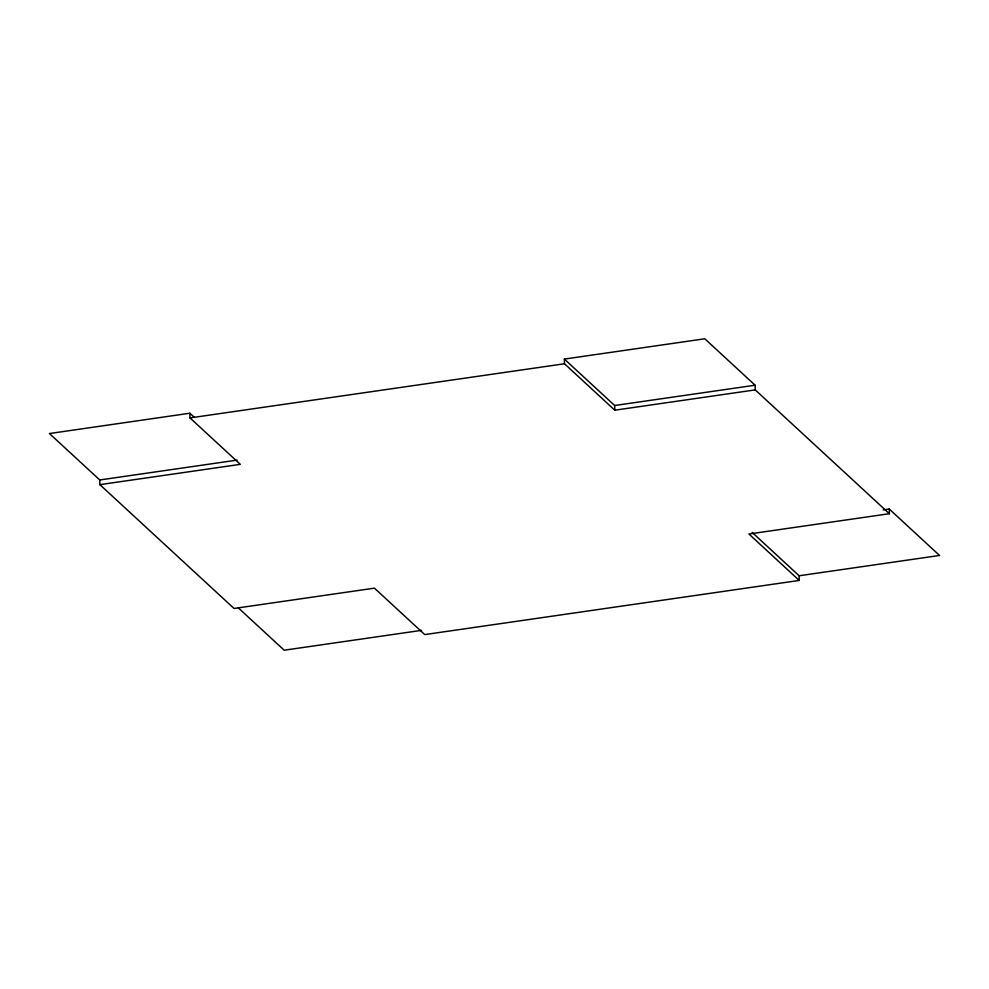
<?xml version="1.0" encoding="UTF-8"?>
<svg xmlns="http://www.w3.org/2000/svg" width="989" height="989" viewBox="0 0 989 989"><rect width="100%" height="100%" fill="white"/><g stroke="black" fill="none" stroke-linecap="round" stroke-linejoin="round"><path stroke-width="1.48" d="M194.351 417.358L189.876 413.229L49.45 433.541L99.753 479.974L99.877 484.647L234.022 608.47L374.448 588.158L424.763 634.592L799.236 580.444L799.124 575.771L752.172 532.428M755.225 389.889L614.787 410.2L564.484 363.767L564.36 359.081L704.798 338.782L755.101 385.216L755.225 389.889L889.371 513.711L748.933 534.011L799.236 580.444M189.876 413.229L189.999 417.914L564.484 363.767M99.753 479.974L237.137 460.108M564.36 359.081L614.663 405.515L755.101 385.216M99.877 484.647L240.302 464.348L189.999 417.914M883.14 509.916L889.247 509.026L939.55 555.459L799.124 575.771M421.586 630.352L284.202 650.218L238.374 607.914M889.247 509.026L889.371 513.711M614.663 405.515L614.787 410.2"/></g></svg>
